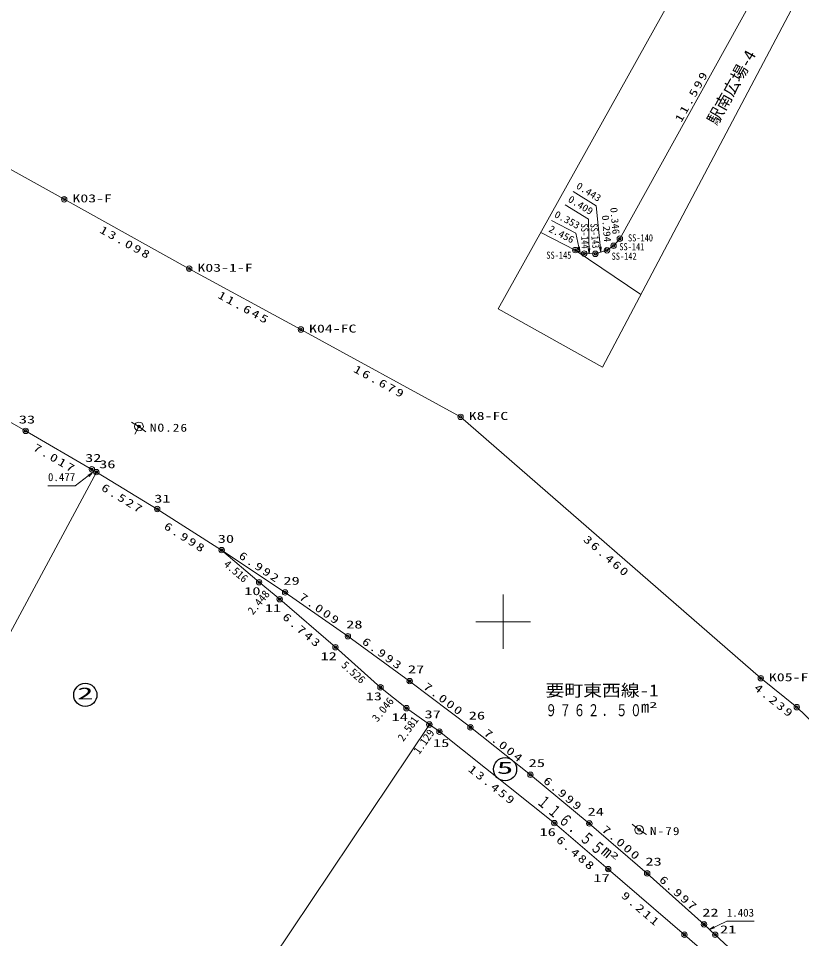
# Model space of a CAD drawing. Units: millimetres at full size, sheet at 1:500, with parts at other scales. Extents: x 56386042 to 56854500, y 25771750 to 26117216.
# Drawn here: x 56655588 to 56727335, y 25970961 to 26055274 of the extents above; entities that cross this region are included whole.
import ezdxf
from ezdxf.enums import TextEntityAlignment as Align

# ---------------------------------------------------------------- set-up
doc = ezdxf.new("R2010")
doc.units = ezdxf.units.MM
doc.header["$LTSCALE"] = 500
doc.header["$PDMODE"] = 32
doc.header["$PDSIZE"] = 250
doc.layers.add('レイヤ1', color=7, linetype='Continuous', lineweight=13)
doc.layers.add('基準点', color=7, linetype='Continuous', lineweight=13)
doc.styles.add('ＭＳ ゴシック', font='')
doc.styles.get('ＭＳ ゴシック').set_extended_font_data('MS Gothic')

# ---------------------------------------------------------------- blocks, each defined once
blk = doc.blocks.new('open_arrow')
at = {"color": 0, "linetype": 'Continuous', "lineweight": -2}
blk.add_lwpolyline([(7.5, 1.25), (0, 0), (7.5, -1.25)], dxfattribs=at)

msp = doc.modelspace()

# ---------------------------------------------------------------- linework, layer by layer
at = {"layer": 'レイヤ1'}
for p, q in [((56731357.4, 26065451.5), (56709093.1, 26023313.5)), ((56710683.3, 26035089.6), (56724743.3, 26060449.6)), ((56699550.5, 26028677.8), (56716507.4, 26059112.7)), ((56656251, 26017478), (56590916, 26054546)), ((56640015, 26049702), (56659787, 26038702)), ((56708515.9, 26038087.4), (56706403.9, 26039425.1)), ((56659787, 26038702), (56671236, 26032340)), ((56707803.5, 26036886.6), (56705666.6, 26038184)), ((56708948.6, 26033857), (56708515.9, 26038087.4)), ((56706643.4, 26035583.9), (56704437.5, 26036760.4)), ((56707885.1, 26033717.1), (56707803.5, 26036886.6)), ((56703447.5, 26035672.3), (56706598.3, 26034047.1)), ((56707032.2, 26033879.6), (56706643.4, 26035583.9)), ((56710108.3, 26034444.6), (56710683.3, 26035089.6)), ((56709503.3, 26034027.1), (56710108.3, 26034444.6)), ((56706598.3, 26034047.1), (56712619.4, 26029987.4)), ((56706598.3, 26034047.1), (56707420.8, 26033729.6)), ((56707420.8, 26033729.6), (56708443.3, 26033702.1)), ((56708443.3, 26033702.1), (56709503.3, 26034027.1)), ((56671236, 26032340), (56681463, 26026770)), ((56709093.1, 26023313.5), (56699550.5, 26028677.8)), ((56681463, 26026770), (56696094, 26018763)), ((56696094, 26018763), (56723593, 25994822)), ((56662320, 26013955), (56656251, 26017478)), ((56662728, 26013707), (56662320, 26013955)), ((56662728, 26013707), (56618058, 25930499)), ((56662386.3, 26013653.1), (56660797.1, 26012461.2)), ((56668306, 26010318), (56662728, 26013707)), ((56660797.1, 26012461.2), (56658297.1, 26012461.2)), ((56674207, 26006556), (56668306, 26010318)), ((56680022, 26002674), (56674207, 26006556)), ((56677637, 26003618), (56674207, 26006556)), ((56679523, 26002057), (56677637, 26003618)), ((56685773, 25998668), (56680022, 26002674)), ((56684631, 25997655), (56679523, 26002057)), ((56691431, 25994558), (56685773, 25998668)), ((56688760, 25993983), (56684631, 25997655)), ((56697002, 25990320), (56691431, 25994558)), ((56723593, 25994822), (56726897, 25992167)), ((56691134, 25992074), (56688760, 25993983)), ((56693238, 25990579), (56691134, 25992074)), ((56726897, 25992167), (56734522, 25984800)), ((56693238, 25990579), (56643596, 25916497)), ((56694158, 25989925), (56693238, 25990579)), ((56704688, 25981542), (56694158, 25989925)), ((56702492, 25985971), (56697002, 25990320)), ((56707887, 25981512), (56702492, 25985971)), ((56709625, 25977332), (56704688, 25981542)), ((56713188, 25976940), (56707887, 25981512)), ((56716604, 25971321), (56709625, 25977332)), ((56718396, 25972267), (56713188, 25976940)), ((56719425, 25971314), (56718396, 25972267)), ((56718894.7, 25971805.2), (56720486.5, 25972547.6)), ((56720486.5, 25972547.6), (56722986.5, 25972547.6)), ((56727241, 25962081), (56716604, 25971321)), ((56726983, 25964320), (56719425, 25971314))]:
    msp.add_line(p, q, dxfattribs=at)
at = {"layer": 'レイヤ1', "lineweight": 18}
for p, q in [((56707032.2, 26033879.6), (56707032.1, 26033879.9)), ((56707032.2, 26033879.6), (56707032.1, 26033879.9)), ((56707032.2, 26033879.6), (56707032.1, 26033879.9)), ((56707885.1, 26033717.1), (56707885.1, 26033717.3)), ((56707885.1, 26033717.1), (56707885.1, 26033717.3)), ((56707885.1, 26033717.1), (56707885.1, 26033717.3)), ((56708948.6, 26033857), (56708948.6, 26033857.3)), ((56708948.6, 26033857), (56708948.6, 26033857.3)), ((56708948.6, 26033857), (56708948.6, 26033857.3)), ((56662386.3, 26013653.1), (56662386.2, 26013653.1)), ((56662386.3, 26013653.1), (56662386.2, 26013653.1)), ((56662386.3, 26013653.1), (56662386.2, 26013653.1)), ((56700000, 26002500), (56700000, 25997500)), ((56702500, 26000000), (56697500, 26000000)), ((56718894.7, 25971805.2), (56718894.8, 25971805.2)), ((56718894.7, 25971805.2), (56718894.8, 25971805.2)), ((56718894.7, 25971805.2), (56718894.8, 25971805.2))]:
    msp.add_line(p, q, dxfattribs=at)
at = {"layer": 'レイヤ1'}
for centre in [(56659787, 26038702), (56710683.3, 26035089.6), (56706598.3, 26034047.1), (56709503.3, 26034027.1), (56710108.3, 26034444.6), (56707420.8, 26033729.6), (56708443.3, 26033702.1), (56671236, 26032340), (56681463, 26026770), (56696094, 26018763), (56656251, 26017478), (56662320, 26013955), (56662728, 26013707), (56668306, 26010318), (56674207, 26006556), (56677637, 26003618), (56679523, 26002057), (56680022, 26002674), (56685773, 25998668), (56684631, 25997655), (56691431, 25994558), (56723593, 25994822), (56688760, 25993983), (56691134, 25992074), (56726897, 25992167), (56693238, 25990579), (56697002, 25990320), (56694158, 25989925), (56702492, 25985971), (56704688, 25981542), (56707887, 25981512), (56709625, 25977332), (56713188, 25976940), (56718396, 25972267), (56716604, 25971321), (56719425, 25971314)]:
    msp.add_circle(centre, 250, dxfattribs=at)
at = {"layer": 'レイヤ1', "lineweight": 25}
for centre in [(56661718.2, 25993293.5), (56700170.7, 25986481.2)]:
    msp.add_circle(centre, 1060.7, dxfattribs=at)
at = {"layer": 'レイヤ1'}
for p in [(56659787, 26038702), (56710683.3, 26035089.6), (56710108.3, 26034444.6), (56706598.3, 26034047.1), (56707420.8, 26033729.6), (56708443.3, 26033702.1), (56709503.3, 26034027.1), (56671236, 26032340), (56681463, 26026770), (56696094, 26018763), (56656251, 26017478), (56662320, 26013955), (56662728, 26013707), (56668306, 26010318), (56674207, 26006556), (56677637, 26003618), (56679523, 26002057), (56680022, 26002674), (56685773, 25998668), (56684631, 25997655), (56691431, 25994558), (56723593, 25994822), (56688760, 25993983), (56691134, 25992074), (56726897, 25992167), (56693238, 25990579), (56697002, 25990320), (56694158, 25989925), (56702492, 25985971), (56704688, 25981542), (56707887, 25981512), (56709625, 25977332), (56713188, 25976940), (56718396, 25972267), (56716604, 25971321), (56719425, 25971314)]:
    msp.add_point(p, dxfattribs=at)
at = {"layer": '基準点'}
for p, q in [((56665938.1, 26018287.3), (56666633, 26017891)), ((56666248.5, 26017189.5), (56666633, 26017891)), ((56666633, 26017891), (56667255.7, 26017388.7)), ((56712448, 25980933), (56711825.3, 25981435.3)), ((56712448, 25980933), (56713128.6, 25980512.5))]:
    msp.add_line(p, q, dxfattribs=at)
for centre in [(56666633, 26017891), (56712448, 25980933)]:
    msp.add_circle(centre, 400, dxfattribs=at)
for p in [(56666633, 26017891), (56712448, 25980933)]:
    msp.add_point(p, dxfattribs=at)

# ---------------------------------------------------------------- block references
at = {"layer": 'レイヤ1', "lineweight": 18, "xscale": 62.8, "yscale": 62.8}
for p, rotation in [((56707032.2, 26033879.6), 102.9), ((56707885.1, 26033717.1), 91.5), ((56708948.6, 26033857), 95.8), ((56662386.3, 26013653.1), 216.9), ((56718894.7, 25971805.2), 25)]:
    msp.add_blockref('open_arrow', p, dxfattribs=dict(at, rotation=rotation))

# ---------------------------------------------------------------- texts
at = {"layer": 'レイヤ1', "style": 'ＭＳ ゴシック'}
for s, height, rotation, p in [('駅南広場-4', 1100, 60.995, (56719857.2, 26045243.6)), ('4.516', 733.1, 319.418, (56674192, 26004988.8)), ('2.448', 733.1, 50.386, (56677243.6, 26000438.7)), ('5.526', 733.1, 318.353, (56684964, 25995753)), ('3.046', 733.1, 51.196, (56688644.7, 25990611.1)), ('2.581', 733.1, 54.604, (56691029.7, 25988835.9)), ('1.129', 733.1, 54.604, (56692485.7, 25987654.3)), ('m', 1100, 319.544, (56708690.7, 25978525.3))]:
    msp.add_text(s, height=height, rotation=rotation, dxfattribs=at).set_placement(p, align=Align.BOTTOM_LEFT)
for s, height, rotation, width, p in [('0.443', 659.8, 327.653, 1.1, (56706510.9, 26039594)), ('0.409', 659.8, 328.736, 1.1, (56705770.4, 26038355)), ('0.353', 659.8, 331.928, 1.1, (56704531.6, 26036936.9)), ('0.346', 659.8, 275.048, 1.1, (56709608.9, 26037911)), ('0.294', 659.8, 275.048, 1.1, (56708836.9, 26037201.5)), ('2.456', 659.8, 332.715, 1.1, (56704007.7, 26035600.1)), ('SS-144', 659.8, 271.948, 0.85, (56706923.6, 26036458.8)), ('SS-143', 659.8, 275.048, 0.85, (56707776.9, 26036444)), ('2', 549.9, 319.544, 2, (56709650.7, 25978495.2))]:
    msp.add_text(s, height=height, rotation=rotation, dxfattribs=dict(at, width=width)).set_placement(p, align=Align.BOTTOM_LEFT)
for s, height, width, p in [('K03-F', 733.1, 1.45, (56660537.5, 26038202)), ('SS-140', 659.8, 0.85, (56711433.8, 26034639.6)), ('SS-141', 659.8, 0.85, (56710639, 26033827.7)), ('SS-145', 659.8, 0.85, (56703953.8, 26033051.6)), ('SS-142', 659.8, 0.85, (56709932.2, 26032958.3)), ('K03-1-F', 733.1, 1.45, (56671986.5, 26031840)), ('K04-FC', 733.1, 1.45, (56682213.5, 26026270)), ('K8-FC', 733.1, 1.45, (56696844.5, 26018263)), ('33', 733.1, 1.5, (56655628.4, 26017939.1)), ('32', 733.1, 1.5, (56661697.4, 26014416.1)), ('36', 733.1, 1.5, (56662984.2, 26013838.6)), ('31', 733.1, 1.5, (56668028.3, 26010688)), ('30', 733.1, 1.5, (56673850.3, 26007005.1)), ('29', 733.1, 1.5, (56679863, 26003162.6)), ('10', 733.1, 1.5, (56676273, 26002211.8)), ('11', 733.1, 1.5, (56678159, 26000650.8)), ('28', 733.1, 1.5, (56685614, 25999156.6)), ('12', 733.1, 1.5, (56683267, 25996248.8)), ('27', 733.1, 1.5, (56691272, 25995046.6)), ('K05-F', 733.1, 1.45, (56724343.5, 25994322)), ('2', 1100, 2, (56660968.2, 25992543.5)), ('要町東西線-1', 1100, 1.15, (56703876.9, 25992820.2)), ('13', 733.1, 1.5, (56687396, 25992576.8)), ('2', 549.9, 2, (56713376.9, 25991920.2)), ('14', 733.1, 1.5, (56689770, 25990667.8)), ('37', 733.1, 1.5, (56692789.4, 25990927.3)), ('26', 733.1, 1.5, (56696843, 25990808.6)), ('15', 733.1, 1.5, (56693572.7, 25988296.3)), ('5', 1100, 2, (56699420.7, 25985731.2)), ('25', 733.1, 1.5, (56702333, 25986459.6)), ('24', 733.1, 1.5, (56707728, 25982000.6)), ('16', 733.1, 1.5, (56703324, 25980135.8)), ('23', 733.1, 1.5, (56713029, 25977428.6)), ('17', 733.1, 1.5, (56708261, 25975925.8)), ('22', 733.1, 1.5, (56718237, 25972755.6)), ('21', 733.1, 1.5, (56719861, 25971216.8))]:
    msp.add_text(s, height=height, dxfattribs=dict(at, width=width)).set_placement(p, align=Align.BOTTOM_LEFT)
for s, height, p in [('0.477', 733.1, (56658297.1, 26012661.2)), ('m', 1100, (56712626.9, 25991320.2)), ('1.403', 733.1, (56720486.5, 25972747.6))]:
    msp.add_text(s, height=height, dxfattribs=at).set_placement(p, align=Align.BOTTOM_LEFT)
at = {"layer": 'レイヤ1', "attachment_point": 7, "style": 'ＭＳ ゴシック'}
for s, insert, char_height, rotation in [('\\T1.3;\\W1.35;11.599', (56716326.2, 26045680.1), 733.1, 60.995), ('\\T1.3;\\W1.35;13.098', (56662948.8, 26035676.4), 733.1, 330.94), ('\\T1.3;\\W1.35;11.645', (56673775.1, 26029692.6), 733.1, 331.426), ('\\T1.3;\\W1.35;16.679', (56686206.9, 26022908.3), 733.1, 331.31), ('\\T1.29;\\W1.35;7.017', (56656866.9, 26015733), 733.1, 329.865), ('\\T1.29;\\W1.35;6.527', (56663099.2, 26012077.4), 733.1, 328.719), ('\\T1.29;\\W1.35;6.998', (56668840.7, 26008554), 733.1, 327.482), ('\\T1.3;\\W1.35;36.460', (56707269.3, 26007423.3), 733.1, 318.957), ('\\T1.29;\\W1.35;6.992', (56675693.3, 26005870), 733.1, 326.274), ('\\T1.29;\\W1.35;7.009', (56681232.2, 26002088.1), 733.1, 325.14), ('\\T1.29;\\W1.35;6.743', (56679702.8, 26000317.9), 733.1, 319.246), ('\\T1.29;\\W1.35;6.993', (56686988.6, 25998023.1), 733.1, 324.005), ('\\T1.29;\\W1.35;7.000', (56692609.5, 25993902.2), 733.1, 322.739), ('\\T1.29;\\W1.35;4.239', (56722913.3, 25993804.2), 733.1, 321.216), ('\\T1.29;\\W1.35;7.004', (56698146.7, 25989655.6), 733.1, 321.615), ('\\T1.3;\\W1.35;13.459', (56696719.7, 25986351.8), 733.1, 321.476), ('\\T1.29;\\W1.35;6.999', (56703597.2, 25985301.2), 733.1, 320.426), ('\\T1.23;\\W0.7;１１６．５５', (56702983.9, 25983391.8), 1100, 319.544), ('\\T1.29;\\W1.35;7.000', (56708954.4, 25980835.6), 733.1, 319.223), ('\\T1.29;\\W1.35;6.488', (56704780, 25979886.5), 733.1, 319.544), ('\\T1.29;\\W1.35;6.997', (56714218.4, 25976259.6), 733.1, 318.099), ('\\T1.29;\\W1.35;9.211', (56710740.2, 25974787.7), 733.1, 319.262)]:
    msp.add_mtext(s, dxfattribs=dict(at, insert=insert, char_height=char_height, rotation=rotation))
at = {"layer": 'レイヤ1', "insert": (56703876.9, 25991320.2), "char_height": 1100, "attachment_point": 7, "style": 'ＭＳ ゴシック'}
msp.add_mtext('\\T1.23;\\W0.7;９７６２．５０', dxfattribs=at)
at = {"layer": '基準点', "char_height": 733.1, "attachment_point": 7, "style": 'ＭＳ ゴシック'}
for s, insert in [('\\T1.17;\\W1.2;NO.26', (56667633.5, 26017391)), ('\\T1.17;\\W1.2;N-79', (56713448.5, 25980433))]:
    msp.add_mtext(s, dxfattribs=dict(at, insert=insert))

doc.saveas('drawing.dxf')
